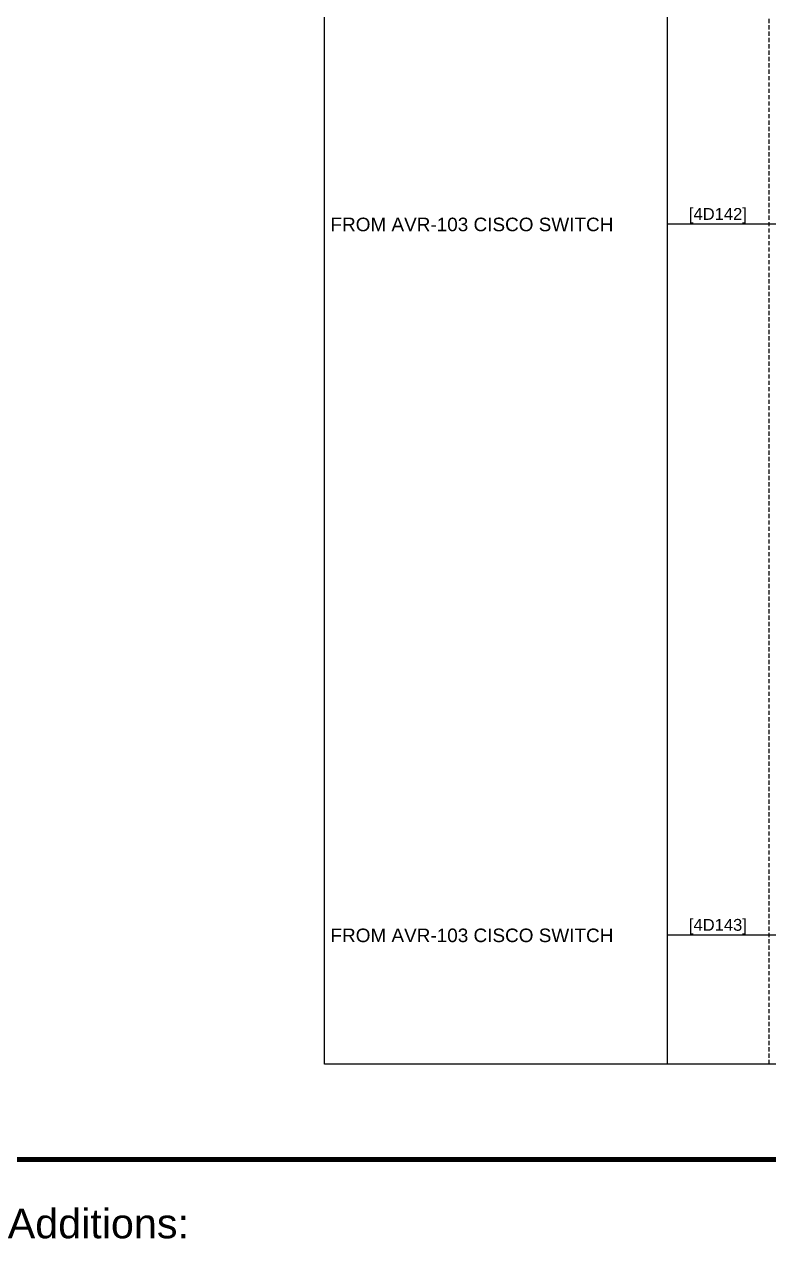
# Model space of a CAD drawing. Header units: millimetres. Extents: x -71336 to -35435, y -26189 to 22712.
# Drawn here: x -40298.7 to -40079, y -5701.1 to -5342.4 of the extents above; entities that cross this region are included whole.
import ezdxf
from ezdxf.enums import TextEntityAlignment as Align
from ezdxf.lldxf.tags import DXFTag

# ---------------------------------------------------------------- set-up
doc = ezdxf.new("R2010")
doc.units = ezdxf.units.MM
doc.linetypes.add('DASHED2', pattern=[0.375, 0.25, -0.125])
for name, color, linetype in [('SC - Cat - Green - Data', 84, 'Continuous'), ('SC - Cat - Green - Data - QLAN', 84, 'QLAN'), ('SC - Text', 7, 'Continuous')]:
    doc.layers.add(name, color=color, linetype=linetype)
doc.layers.add('SC - Titlesheet - Model', color=250, linetype='Continuous', plot=False)
doc.layers.add('SC - Xlines', color=252, linetype='Continuous', plot=False)
doc.styles.add('ARIAL', font='arial.ttf')
doc.styles.get("Standard").update_dxf_attribs({"font": 'arial.ttf', "height": 35})
tags = doc.linetypes.add('QLAN', pattern='A,3.942001,-0.106942,["QLAN",ARIAL,S=0.5,R=0,X=0,Y=-0.25],-1.981735,3.969322', length=10).pattern_tags.tags
tags[6] = DXFTag(74, 10)

# ---------------------------------------------------------------- blocks, each defined once
blk = doc.blocks.new('*U189')
at = {"layer": 'SC - Titlesheet - Model', "color": 6, "ltscale": 5, "const_width": 1}
blk.add_lwpolyline([(-365.5, -287), (365.5, -287), (365.5, 287), (-365.5, 287)], close=True, dxfattribs=at)
at = {"ltscale": 5, "style": 'ARIAL'}
blk.add_text('Additions:', height=6, dxfattribs=at).set_placement((-365.5, -297), align=Align.TOP_LEFT)
at = {"layer": 'SC - Titlesheet - Model', "color": 5, "lineweight": 30, "ltscale": 5, "flags": 104}
blk.add_attdef('ADDITIONS', text='', height=5, dxfattribs=at).set_placement((-365.5, -312), align=Align.TOP_LEFT)
blk.add_attdef('CHANGES', text='', height=5, dxfattribs=at).set_placement((0, -312), align=Align.TOP_CENTER)
blk.add_attdef('OMISSIONS', text='', height=5, dxfattribs=at).set_placement((365.5, -312), align=Align.TOP_RIGHT)

msp = doc.modelspace()

# ---------------------------------------------------------------- linework, layer by layer
at = {"color": 30, "linetype": 'DASHED2', "ltscale": 5}
msp.add_line((-40078.971, -4973.253), (-40078.971, -5649.498), dxfattribs=at)
at = {"layer": 'SC - Cat - Green - Data', "ltscale": 5}
msp.add_lwpolyline([(-39905.471, -5401.375), (-40108.971, -5401.375)], dxfattribs=at)
at = {"layer": 'SC - Cat - Green - Data - QLAN', "ltscale": 5}
msp.add_lwpolyline([(-39905.471, -5611.375), (-40108.971, -5611.375)], dxfattribs=at)
at = {"layer": 'SC - Xlines', "ltscale": 5, "transparency": 33554687}
msp.add_lwpolyline([(-40210.108, -4973.253), (-39347.834, -4973.253), (-39347.834, -5649.498), (-40210.108, -5649.498)], close=True, dxfattribs=at)
at = {"layer": 'SC - Xlines', "ltscale": 5}
msp.add_lwpolyline([(-40108.971, -4973.253), (-40108.971, -5649.498)], dxfattribs=at)

# ---------------------------------------------------------------- block references
at = {"xscale": 1.453726663415115, "yscale": 1.453726663415115, "zscale": 1.453726663415115}
msp.add_blockref('*U189', (-39772.271, -5260.478), dxfattribs=at)

# ---------------------------------------------------------------- texts
at = {"layer": 'SC - Text'}
for s, insert, char_height, width, attachment_point in [('[4D142]', (-40093.971, -5401.175), 3.5, 12.99494, 8), ('FROM AVR-103 CISCO SWITCH', (-40208.326, -5401.499), 4, 112.13429, 4), ('[4D143]', (-40093.971, -5611.175), 3.5, 12.99494, 8), ('FROM AVR-103 CISCO SWITCH', (-40208.326, -5611.499), 4, 112.13429, 4)]:
    msp.add_mtext(s, dxfattribs=dict(at, insert=insert, char_height=char_height, width=width, attachment_point=attachment_point))

doc.saveas('drawing.dxf')
